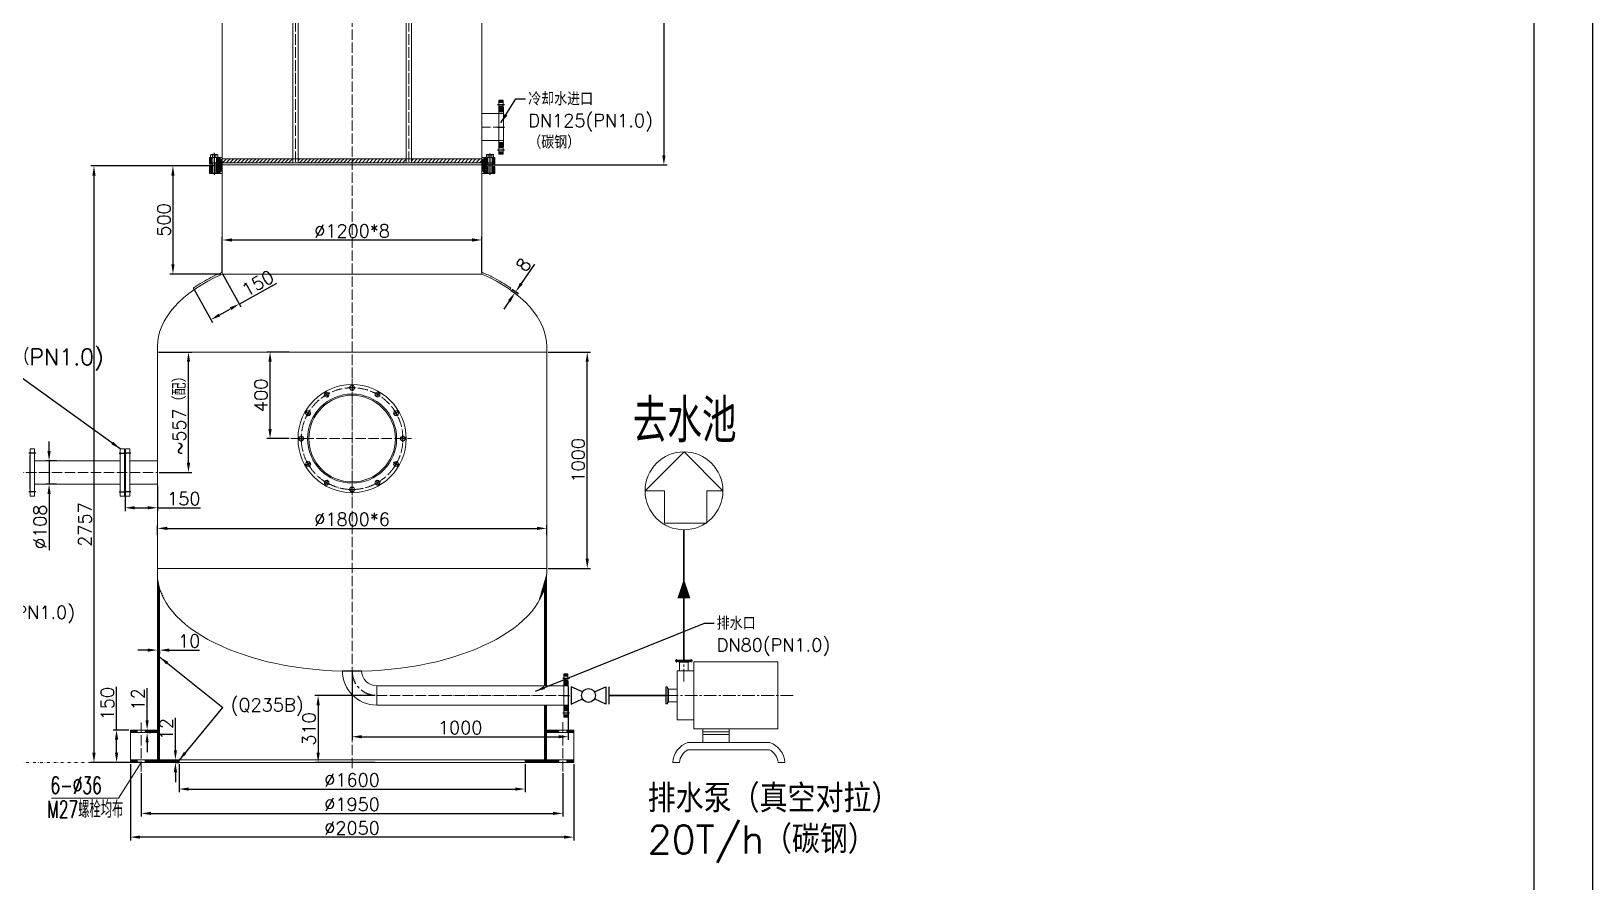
# Model space of a CAD drawing. Header units: millimetres. Extents: x 12181 to 44419, y -180123 to -157321.
# Drawn here: x 37198 to 44419, y -168760 to -164830 of the extents above; entities that cross this region are included whole.
import ezdxf
from ezdxf.enums import TextEntityAlignment as Align

# ---------------------------------------------------------------- set-up
doc = ezdxf.new("R2010")
doc.units = ezdxf.units.MM
doc.header["$LTSCALE"] = 2
doc.header["$MEASUREMENT"] = 0
for name, pattern in [('ACAD_ISO04W100', [30, 24, -3, 0, -3]), ('CENTER', [50.8, 31.75, -6.35, 6.35, -6.35]), ('CENTER2', [28.575, 19.05, -3.175, 3.175, -3.175]), ('DASHED', [0.75, 0.5, -0.25]), ('DIVIDE2', [15.875, 6.35, -3.175, 0, -3.175, 0, -3.175])]:
    doc.linetypes.add(name, pattern=pattern)
doc.layers.get('0').update_dxf_attribs({"lineweight": 20})
for name, color, linetype, lineweight in [('1', 1, 'Continuous', 9), ('中心线', 1, 'CENTER2', 13), ('中心线层', 1, 'ACAD_ISO04W100', 9), ('尺寸线层', 3, 'Continuous', 13), ('工艺线', 4, 'Continuous', 30), ('细实线', 8, 'Continuous', 13), ('虚线层', 3, 'DASHED', 5)]:
    doc.layers.add(name, color=color, linetype=linetype, lineweight=lineweight)
for name, color, linetype in [('2', 2, 'DASHED'), ('3', 3, 'CENTER'), ('border', 2, 'Continuous'), ('P-FITT', 7, 'Continuous'), ('PIPE1', 1, 'Continuous'), ('PIPING1', 7, 'Continuous')]:
    doc.layers.add(name, color=color, linetype=linetype)
doc.layers.get('PIPING1').off()
doc.styles.add('HZ', font='txt.shx', dxfattribs={"bigfont": 'hztxt.shx'})
doc.styles.get("Standard").update_dxf_attribs({"font": 'txt.shx', "bigfont": 'hztxt.shx'})
doc.dimstyles.new('总装图', dxfattribs={"dimscale": 1.5, "dimtxt": 40, "dimasz": 30, "dimexe": 10, "dimexo": 5, "dimgap": 8, "dimtad": 1, "dimdec": 0, "dimtxsty": 'Standard', "dimcen": 2.5, "dimadec": 0, "dimazin": 0, "dimtfac": 1, "dimtdec": 0, "dimtmove": 0, "dimatfit": 3, "dimfxl": 1, "dimarcsym": 0})
pattern_1 = [(45, (44733.2205, 8173.2202), (-2.65165043, 2.65165043), [])]
pattern_2 = [(45, (0, 0), (-2.82842712, 2.82842712), [])]

# ---------------------------------------------------------------- blocks, each defined once
blk = doc.blocks.new('*U1008')
at = {"layer": 'border', "color": 1, "linetype": 'Continuous'}
blk.add_lwpolyline([(0, 0), (1189, 0), (1189, 841), (0, 841)], close=True, dxfattribs=at)
at = {"layer": 'border', "color": 7, "linetype": 'Continuous'}
blk.add_lwpolyline([(25, 10), (1179, 10), (1179, 831), (25, 831)], close=True, dxfattribs=at)
blk = doc.blocks.new('*D2174')
at = {"layer": 'Defpoints', "color": 0}
for p in [(37280.4, -166815), (37322.4, -166815), (37322.4, -166923)]:
    blk.add_point(p, dxfattribs=at)
at = {"layer": '尺寸线层', "color": 0, "lineweight": -2}
for p, q in [((37280.4, -166770), (37280.4, -166725)), ((37314.9, -166815), (37265.4, -166815)), ((37280.4, -166815), (37280.4, -166923)), ((37314.9, -166923), (37265.4, -166923)), ((37280.4, -166968), (37280.4, -167227))]:
    blk.add_line(p, q, dxfattribs=at)
at = {"layer": '尺寸线层', "color": 0}
for points in [[(37272.9, -166770), (37287.9, -166770), (37280.4, -166815)], [(37272.9, -166968), (37287.9, -166968), (37280.4, -166923)]]:
    blk.add_solid(points, dxfattribs=at)
at = {"layer": '尺寸线层', "color": 0, "insert": (37238.4, -167120), "char_height": 60, "attachment_point": 5, "rotation": 90}
blk.add_mtext('%%c108', dxfattribs=at)
blk = doc.blocks.new('A$C407164D6')
at = {"color": 7, "linetype": 'Continuous'}
for p, q in [((148, 110), (128, 110)), ((128, 110), (128, -110)), ((148, 110), (148, 0)), ((148, 78), (150, 78)), ((150, -78), (150, 78)), ((148, -110), (148, 0)), ((128, -110), (148, -110)), ((148, -78), (150, -78))]:
    blk.add_line(p, q, dxfattribs=at)
at = {"layer": '3', "color": 3, "linetype": 'Continuous'}
for p, q in [((123, 90), (155, 90)), ((123, -90), (155, -90))]:
    blk.add_line(p, q, dxfattribs=at)
blk = doc.blocks.new('*D2187')
at = {"layer": 'Defpoints', "color": 0}
for p in [(39303.5, -161048), (39304.5, -165448), (40123.3, -165448)]:
    blk.add_point(p, dxfattribs=at)
at = {"layer": '尺寸线层', "color": 0, "lineweight": -2}
for p, q in [((39311, -161048), (40138.3, -161048)), ((40123.3, -161093), (40123.3, -165403)), ((39312, -165448), (40138.3, -165448))]:
    blk.add_line(p, q, dxfattribs=at)
at = {"layer": '尺寸线层', "color": 0}
for points in [[(40115.8, -161093), (40130.8, -161093), (40123.3, -161048)], [(40115.8, -165403), (40130.8, -165403), (40123.3, -165448)]]:
    blk.add_solid(points, dxfattribs=at)
at = {"layer": '尺寸线层', "color": 0, "insert": (40081.3, -163248), "char_height": 60, "attachment_point": 5, "rotation": 90}
blk.add_mtext('4400', dxfattribs=at)
blk = doc.blocks.new('A$C418601B7')
at = {"layer": 'P-FITT', "color": 7}
for p, q in [((-2.35, 1), (-2.35, -1)), ((-2, 1), (-2, -1)), ((-0.69, 0.41), (-2, 1)), ((0.69, 0.41), (2, 1)), ((2, 1), (2, -1)), ((2.35, 1), (2.35, -1)), ((-2, -1), (-0.69, -0.41)), ((2, -1), (0.69, -0.41))]:
    blk.add_line(p, q, dxfattribs=at)
blk.add_circle((0, 0), 0.8, dxfattribs=at)
blk = doc.blocks.new('A$C082A5A86')
at = {"layer": '工艺线', "xscale": 40, "yscale": 40, "zscale": 40}
blk.add_blockref('A$C418601B7', (-93.8, 0), dxfattribs=at)
blk = doc.blocks.new('*D2277')
at = {"layer": 'Defpoints', "color": 0}
for p in [(37656.2, -168208.9), (39706.2, -168208.9), (37656.2, -168553.4)]:
    blk.add_point(p, dxfattribs=at)
at = {"layer": '尺寸线层', "color": 0, "lineweight": -2}
for p, q in [((37656.2, -168216.4), (37656.2, -168568.4)), ((39706.2, -168216.4), (39706.2, -168568.4)), ((39661.2, -168553.4), (37701.2, -168553.4))]:
    blk.add_line(p, q, dxfattribs=at)
at = {"layer": '尺寸线层', "color": 0}
for points in [[(37701.2, -168545.9), (37701.2, -168560.9), (37656.2, -168553.4)], [(39661.2, -168545.9), (39661.2, -168560.9), (39706.2, -168553.4)]]:
    blk.add_solid(points, dxfattribs=at)
at = {"layer": '尺寸线层', "color": 0, "insert": (38681.2, -168511.4), "char_height": 60, "attachment_point": 5}
blk.add_mtext('%%c2050', dxfattribs=at)
blk = doc.blocks.new('*D2276')
at = {"layer": 'Defpoints', "color": 0}
for p in [(37706.2, -168250), (39656.2, -168250), (39656.2, -168444)]:
    blk.add_point(p, dxfattribs=at)
at = {"layer": '尺寸线层', "color": 0, "lineweight": -2}
for p, q in [((37706.2, -168257.5), (37706.2, -168459)), ((39656.2, -168257.5), (39656.2, -168459)), ((37751.2, -168444), (39611.2, -168444))]:
    blk.add_line(p, q, dxfattribs=at)
at = {"layer": '尺寸线层', "color": 0}
for points in [[(37751.2, -168436.5), (37751.2, -168451.5), (37706.2, -168444)], [(39611.2, -168436.5), (39611.2, -168451.5), (39656.2, -168444)]]:
    blk.add_solid(points, dxfattribs=at)
at = {"layer": '尺寸线层', "color": 0, "insert": (38681.2, -168402), "char_height": 60, "attachment_point": 5}
blk.add_mtext('%%c1950', dxfattribs=at)
blk = doc.blocks.new('*D2275')
at = {"layer": 'Defpoints', "color": 0}
for p in [(37881.2, -168208.9), (39481.2, -168208.9), (39481.2, -168331.4)]:
    blk.add_point(p, dxfattribs=at)
at = {"layer": '尺寸线层', "color": 0, "lineweight": -2}
for p, q in [((37881.2, -168216.4), (37881.2, -168346.4)), ((39481.2, -168216.4), (39481.2, -168346.4)), ((37926.2, -168331.4), (39436.2, -168331.4))]:
    blk.add_line(p, q, dxfattribs=at)
at = {"layer": '尺寸线层', "color": 0}
for points in [[(37926.2, -168323.9), (37926.2, -168338.9), (37881.2, -168331.4)], [(39436.2, -168323.9), (39436.2, -168338.9), (39481.2, -168331.4)]]:
    blk.add_solid(points, dxfattribs=at)
at = {"layer": '尺寸线层', "color": 0, "insert": (38681.2, -168289.4), "char_height": 60, "attachment_point": 5}
blk.add_mtext('%%c1600', dxfattribs=at)
blk = doc.blocks.new('*U1396', base_point=(600, 295.1))
at = {"color": 7}
for p, q in [((589.5, 301.1), (600, 307.2)), ((589.5, 301.1), (589.5, 289)), ((589.5, 289), (600, 282.9)), ((610.5, 301.1), (600, 307.2)), ((610.5, 289), (600, 282.9)), ((610.5, 301.1), (610.5, 289))]:
    blk.add_line(p, q, dxfattribs=at)
blk.add_circle((600, 295.1), 10.5, dxfattribs=at)
at = {"layer": '3', "color": 3}
for p, q in [((586.5, 295.1), (613.5, 295.1)), ((600, 310.2), (600, 279.9))]:
    blk.add_line(p, q, dxfattribs=at)
blk = doc.blocks.new('A$C630E34C9')
for radius in [250, 206, 200]:
    blk.add_circle((0, 0), radius)
at = {"layer": '中心线层'}
for p, q in [((0, 271.8), (0, -284.5)), ((-282.9, 0), (-245.5, 0)), ((-224.5, 0), (274.3, 0))]:
    blk.add_line(p, q, dxfattribs=at)
blk.add_arc((0, 0), 235, 182.91453, 177.08547, dxfattribs=at)
for p, rotation in [((-117.5, 203.5), 300.0000000000624), ((0, 235), 270), ((117.5, 203.5), 239.9999999999376), ((-203.5, 117.5), 329.9999999999897), ((203.5, 117.5), 210.0000000000103), ((235, 0), 180), ((-203.5, -117.5), 30.00000000001032), ((203.5, -117.5), 149.9999999999897), ((-117.5, -203.5), 59.99999999993758), ((117.5, -203.5), 120.0000000000624), ((0, -235), 90)]:
    blk.add_blockref('*U1396', p, dxfattribs=dict(rotation=rotation))
blk.add_blockref('*U1396', (-235, 0))
blk = doc.blocks.new('*D2168')
at = {"layer": 'Defpoints', "color": 0}
for p in [(37781.5, -167165.2), (39581.5, -167127.1), (39581.5, -167165.2)]:
    blk.add_point(p, dxfattribs=at)
at = {"layer": '尺寸线层', "color": 0, "lineweight": -2}
for p, q in [((37781.5, -167157.7), (37781.5, -167112.1)), ((37826.5, -167127.1), (39536.5, -167127.1)), ((39581.5, -167157.7), (39581.5, -167112.1))]:
    blk.add_line(p, q, dxfattribs=at)
at = {"layer": '尺寸线层', "color": 0}
for points in [[(37826.5, -167119.6), (37826.5, -167134.6), (37781.5, -167127.1)], [(39536.5, -167119.6), (39536.5, -167134.6), (39581.5, -167127.1)]]:
    blk.add_solid(points, dxfattribs=at)
at = {"layer": '尺寸线层', "color": 0, "insert": (38681.5, -167085.1), "char_height": 60, "attachment_point": 5}
blk.add_mtext('%%C1800*6', dxfattribs=at)
blk = doc.blocks.new('*D2166')
at = {"layer": 'Defpoints', "color": 0}
for p in [(39281.5, -165794.7), (38081.5, -165952), (39281.5, -165952)]:
    blk.add_point(p, dxfattribs=at)
at = {"layer": '尺寸线层', "color": 0, "lineweight": -2}
for p, q in [((38081.5, -165944.5), (38081.5, -165779.7)), ((39281.5, -165944.5), (39281.5, -165779.7)), ((38126.5, -165794.7), (39236.5, -165794.7))]:
    blk.add_line(p, q, dxfattribs=at)
at = {"layer": '尺寸线层', "color": 0}
for points in [[(38126.5, -165787.2), (38126.5, -165802.2), (38081.5, -165794.7)], [(39236.5, -165787.2), (39236.5, -165802.2), (39281.5, -165794.7)]]:
    blk.add_solid(points, dxfattribs=at)
at = {"layer": '尺寸线层', "color": 0, "insert": (38681.5, -165752.7), "char_height": 60, "attachment_point": 5}
blk.add_mtext('%%C1200*8', dxfattribs=at)
blk = doc.blocks.new('*D2165')
at = {"layer": 'Defpoints', "color": 0}
for p in [(38795.2, -167898.9), (38524.5, -168208.9), (38795.2, -168208.9)]:
    blk.add_point(p, dxfattribs=at)
at = {"layer": '尺寸线层', "color": 0, "lineweight": -2}
for p, q in [((38787.7, -167898.9), (38509.5, -167898.9)), ((38524.5, -167943.9), (38524.5, -168163.9)), ((38787.7, -168208.9), (38509.5, -168208.9))]:
    blk.add_line(p, q, dxfattribs=at)
at = {"layer": '尺寸线层', "color": 0}
for points in [[(38517, -167943.9), (38532, -167943.9), (38524.5, -167898.9)], [(38517, -168163.9), (38532, -168163.9), (38524.5, -168208.9)]]:
    blk.add_solid(points, dxfattribs=at)
at = {"layer": '尺寸线层', "color": 0, "insert": (38482.5, -168053.9), "char_height": 60, "attachment_point": 5, "rotation": 90}
blk.add_mtext('310', dxfattribs=at)
blk = doc.blocks.new('*D2154')
at = {"layer": 'Defpoints', "color": 0}
for p in [(38078.3, -165944.7), (37947.3, -166017.4), (38159.2, -166090.5)]:
    blk.add_point(p, dxfattribs=at)
at = {"layer": '尺寸线层', "color": 0, "lineweight": -2}
for p, q in [((38081.9, -165951.2), (38166.5, -166103.6)), ((38159.2, -166090.5), (38333.2, -165993.9)), ((37950.9, -166023.9), (38035.5, -166176.3)), ((38067.6, -166141.3), (38119.9, -166112.3))]:
    blk.add_line(p, q, dxfattribs=at)
at = {"layer": '尺寸线层', "color": 0}
for points in [[(38064, -166134.8), (38071.2, -166147.9), (38028.3, -166163.2)], [(38116.2, -166105.8), (38123.5, -166118.9), (38159.2, -166090.5)]]:
    blk.add_solid(points, dxfattribs=at)
at = {"layer": '尺寸线层', "color": 0, "insert": (38245.5, -165994.5), "char_height": 60, "attachment_point": 5, "rotation": 29.03835}
blk.add_mtext('150', dxfattribs=at)
blk = doc.blocks.new('*D2182')
at = {"layer": 'Defpoints', "color": 0}
for p in [(38052, -165452), (37853.1, -165952), (38081.5, -165952)]:
    blk.add_point(p, dxfattribs=at)
at = {"layer": '尺寸线层', "color": 0, "lineweight": -2}
for p, q in [((38044.5, -165452), (37838.1, -165452)), ((37853.1, -165497), (37853.1, -165907)), ((38074, -165952), (37838.1, -165952))]:
    blk.add_line(p, q, dxfattribs=at)
at = {"layer": '尺寸线层', "color": 0}
for points in [[(37845.6, -165497), (37860.6, -165497), (37853.1, -165452)], [(37845.6, -165907), (37860.6, -165907), (37853.1, -165952)]]:
    blk.add_solid(points, dxfattribs=at)
at = {"layer": '尺寸线层', "color": 0, "insert": (37811.1, -165702), "char_height": 60, "attachment_point": 5, "rotation": 90}
blk.add_mtext('500', dxfattribs=at)
blk = doc.blocks.new('*D2175')
at = {"layer": 'Defpoints', "color": 0}
for p in [(37631.5, -166947), (37781.5, -166923), (37781.5, -167031.9)]:
    blk.add_point(p, dxfattribs=at)
at = {"layer": '尺寸线层', "color": 0, "lineweight": -2}
for p, q in [((37781.5, -166930.5), (37781.5, -167046.9)), ((37631.5, -166954.5), (37631.5, -167046.9)), ((37676.5, -167031.9), (37736.5, -167031.9)), ((37781.5, -167031.9), (37980.5, -167031.9))]:
    blk.add_line(p, q, dxfattribs=at)
at = {"layer": '尺寸线层', "color": 0}
for points in [[(37676.5, -167024.4), (37676.5, -167039.4), (37631.5, -167031.9)], [(37736.5, -167024.4), (37736.5, -167039.4), (37781.5, -167031.9)]]:
    blk.add_solid(points, dxfattribs=at)
at = {"layer": '尺寸线层', "color": 0, "insert": (37903.5, -166989.9), "char_height": 60, "attachment_point": 5}
blk.add_mtext('150', dxfattribs=at)
blk = doc.blocks.new('*D2171')
at = {"layer": 'Defpoints', "color": 0}
for p in [(38045.9, -165452), (37488, -168208.9), (37707.5, -168208.9)]:
    blk.add_point(p, dxfattribs=at)
at = {"layer": '尺寸线层', "color": 0, "lineweight": -2}
for p, q in [((38038.4, -165452), (37473, -165452)), ((37488, -165497), (37488, -168163.9)), ((37700, -168208.9), (37473, -168208.9))]:
    blk.add_line(p, q, dxfattribs=at)
at = {"layer": '尺寸线层', "color": 0}
for points in [[(37480.5, -165497), (37495.5, -165497), (37488, -165452)], [(37480.5, -168163.9), (37495.5, -168163.9), (37488, -168208.9)]]:
    blk.add_solid(points, dxfattribs=at)
at = {"layer": '尺寸线层', "color": 0, "insert": (37446, -167109.4), "char_height": 60, "attachment_point": 5, "rotation": 90}
blk.add_mtext('2757', dxfattribs=at)
blk = doc.blocks.new('*D2148')
at = {"layer": 'Defpoints', "color": 0}
for p in [(37733.4, -168058.9), (37733.4, -168070.9), (37733.7, -168058.9)]:
    blk.add_point(p, dxfattribs=at)
at = {"layer": '尺寸线层', "color": 0, "lineweight": -2}
for p, q in [((37733.7, -168013.9), (37733.7, -167864.9)), ((37733.7, -168070.9), (37733.7, -168058.9)), ((37740.9, -168058.9), (37748.7, -168058.9)), ((37740.9, -168070.9), (37748.7, -168070.9)), ((37733.7, -168115.9), (37733.7, -168160.9))]:
    blk.add_line(p, q, dxfattribs=at)
at = {"layer": '尺寸线层', "color": 0}
for points in [[(37726.2, -168013.9), (37741.2, -168013.9), (37733.7, -168058.9)], [(37726.2, -168115.9), (37741.2, -168115.9), (37733.7, -168070.9)]]:
    blk.add_solid(points, dxfattribs=at)
at = {"layer": '尺寸线层', "color": 0, "insert": (37691.7, -167916.9), "char_height": 60, "attachment_point": 5, "rotation": 90}
blk.add_mtext('12', dxfattribs=at)
blk = doc.blocks.new('*D2280')
at = {"layer": 'Defpoints', "color": 0}
for p in [(37855.2, -168196.9), (37855.2, -168208.9), (37864.6, -168196.9)]:
    blk.add_point(p, dxfattribs=at)
at = {"layer": '尺寸线层', "color": 0, "lineweight": -2}
for p, q in [((37864.6, -168151.9), (37864.6, -168002.9)), ((37862.7, -168196.9), (37879.6, -168196.9)), ((37862.7, -168208.9), (37879.6, -168208.9)), ((37864.6, -168208.9), (37864.6, -168196.9)), ((37864.6, -168253.9), (37864.6, -168298.9))]:
    blk.add_line(p, q, dxfattribs=at)
at = {"layer": '尺寸线层', "color": 0}
for points in [[(37857.1, -168151.9), (37872.1, -168151.9), (37864.6, -168196.9)], [(37857.1, -168253.9), (37872.1, -168253.9), (37864.6, -168208.9)]]:
    blk.add_solid(points, dxfattribs=at)
at = {"layer": '尺寸线层', "color": 0, "insert": (37822.6, -168054.9), "char_height": 60, "attachment_point": 5, "rotation": 90}
blk.add_mtext('12', dxfattribs=at)
blk = doc.blocks.new('*D2279')
at = {"layer": 'Defpoints', "color": 0}
for p in [(37781.2, -167689.3), (37791.2, -167689.3), (37791.2, -167689.6)]:
    blk.add_point(p, dxfattribs=at)
at = {"layer": '尺寸线层', "color": 0, "lineweight": -2}
for p, q in [((37736.2, -167689.6), (37691.2, -167689.6)), ((37781.2, -167689.6), (37791.2, -167689.6)), ((37781.2, -167696.8), (37781.2, -167704.6)), ((37791.2, -167696.8), (37791.2, -167704.6)), ((37836.2, -167689.6), (37975.2, -167689.6))]:
    blk.add_line(p, q, dxfattribs=at)
at = {"layer": '尺寸线层', "color": 0}
for points in [[(37736.2, -167682.1), (37736.2, -167697.1), (37781.2, -167689.6)], [(37836.2, -167682.1), (37836.2, -167697.1), (37791.2, -167689.6)]]:
    blk.add_solid(points, dxfattribs=at)
at = {"layer": '尺寸线层', "color": 0, "insert": (37928.2, -167647.6), "char_height": 60, "attachment_point": 5}
blk.add_mtext('10', dxfattribs=at)
blk = doc.blocks.new('*D2278')
at = {"layer": 'Defpoints', "color": 0}
for p in [(37592.4, -168058.9), (37656.2, -168058.9), (37656.2, -168208.9)]:
    blk.add_point(p, dxfattribs=at)
at = {"layer": '尺寸线层', "color": 0, "lineweight": -2}
for p, q in [((37592.4, -168058.9), (37592.4, -167859.9)), ((37648.7, -168058.9), (37577.4, -168058.9)), ((37592.4, -168163.9), (37592.4, -168103.9)), ((37648.7, -168208.9), (37577.4, -168208.9))]:
    blk.add_line(p, q, dxfattribs=at)
at = {"layer": '尺寸线层', "color": 0}
for points in [[(37584.9, -168103.9), (37599.9, -168103.9), (37592.4, -168058.9)], [(37584.9, -168163.9), (37599.9, -168163.9), (37592.4, -168208.9)]]:
    blk.add_solid(points, dxfattribs=at)
at = {"layer": '尺寸线层', "color": 0, "insert": (37550.4, -167936.9), "char_height": 60, "attachment_point": 5, "rotation": 90}
blk.add_mtext('150', dxfattribs=at)
blk = doc.blocks.new('*D2173')
at = {"layer": 'Defpoints', "color": 0}
for p in [(37781.5, -166312.4), (37925, -166312.4), (37781.5, -166869)]:
    blk.add_point(p, dxfattribs=at)
at = {"layer": '尺寸线层', "color": 0, "lineweight": -2}
for p, q in [((37789, -166312.4), (37940, -166312.4)), ((37925, -166824), (37925, -166357.4)), ((37789, -166869), (37940, -166869))]:
    blk.add_line(p, q, dxfattribs=at)
at = {"layer": '尺寸线层', "color": 0}
for points in [[(37917.5, -166357.4), (37932.5, -166357.4), (37925, -166312.4)], [(37917.5, -166824), (37932.5, -166824), (37925, -166869)]]:
    blk.add_solid(points, dxfattribs=at)
at = {"layer": '尺寸线层', "color": 0, "insert": (37883, -166590.7), "char_height": 60, "attachment_point": 5, "rotation": 90}
blk.add_mtext('~557（配）', dxfattribs=at)
blk = doc.blocks.new('*U1977', base_point=(-70.7, 734.2))
at = {"color": 7}
for p, q in [((-81.9, 750.7), (-83.2, 748.5)), ((-83.2, 748.5), (-83.2, 719.9)), ((-70.7, 750.7), (-81.9, 750.7)), ((-70.7, 742.4), (-81.9, 742.4)), ((-70.7, 726), (-81.9, 726)), ((-70.7, 750.7), (-70.7, 717.7)), ((-70.7, 744.2), (1.8, 744.2)), ((-70.7, 734.2), (-70.7, 734.2)), ((-70.7, 734.2), (-70.7, 734.2)), ((-70.7, 734.2), (-70.7, 734.2)), ((-70.7, 724.2), (1.8, 724.2)), ((-45.7, 744.2), (-45.7, 724.2)), ((1.8, 744.2), (1.8, 724.2)), ((1.8, 744.2), (4.3, 741.7)), ((4.3, 726.7), (1.8, 724.2)), ((4.3, 741.7), (4.3, 726.7)), ((-81.9, 717.7), (-83.2, 719.9)), ((-70.7, 717.7), (-81.9, 717.7))]:
    blk.add_line(p, q, dxfattribs=at)
for centre, radius, start, end in [((-75.9, 746.6), 7.29, 154.38427, 214.38425), ((-55.9, 734.2), 27.3, 162.41205, 197.58795), ((-75.9, 721.9), 7.29, 145.61575, 205.61573)]:
    blk.add_arc(centre, radius, start, end, dxfattribs=at)
at = {"layer": '1', "color": 1}
for p, q in [((-45.7, 742.2), (-51.2, 744.2)), ((-45.7, 726.2), (-51.2, 724.2)), ((-45.7, 742.2), (3.8, 742.2)), ((-45.7, 726.2), (3.8, 726.2))]:
    blk.add_line(p, q, dxfattribs=at)
at = {"layer": '3', "color": 3, "ltscale": 2}
blk.add_line((-88.2, 734.2), (9.3, 734.2), dxfattribs=at)
blk = doc.blocks.new('*D2172')
at = {"layer": 'Defpoints', "color": 0}
for p in [(38302.1, -166312.4), (38398.7, -166312.4), (38398.7, -166712.4)]:
    blk.add_point(p, dxfattribs=at)
at = {"layer": '尺寸线层', "color": 0, "lineweight": -2}
for p, q in [((38391.2, -166312.4), (38287.1, -166312.4)), ((38302.1, -166667.4), (38302.1, -166357.4)), ((38391.2, -166712.4), (38287.1, -166712.4))]:
    blk.add_line(p, q, dxfattribs=at)
at = {"layer": '尺寸线层', "color": 0}
for points in [[(38294.6, -166357.4), (38309.6, -166357.4), (38302.1, -166312.4)], [(38294.6, -166667.4), (38309.6, -166667.4), (38302.1, -166712.4)]]:
    blk.add_solid(points, dxfattribs=at)
at = {"layer": '尺寸线层', "color": 0, "insert": (38260.1, -166512.4), "char_height": 60, "attachment_point": 5, "rotation": 90}
blk.add_mtext('400', dxfattribs=at)
blk = doc.blocks.new('*D2186')
at = {"layer": 'Defpoints', "color": 0}
for p in [(38681.2, -167784.9), (39681.2, -167898.9), (39681.2, -168089.6)]:
    blk.add_point(p, dxfattribs=at)
at = {"layer": '尺寸线层', "color": 0, "lineweight": -2}
for p, q in [((38681.2, -167792.4), (38681.2, -168104.6)), ((39681.2, -167906.4), (39681.2, -168104.6)), ((38726.2, -168089.6), (39636.2, -168089.6))]:
    blk.add_line(p, q, dxfattribs=at)
at = {"layer": '尺寸线层', "color": 0}
for points in [[(38726.2, -168082.1), (38726.2, -168097.1), (38681.2, -168089.6)], [(39636.2, -168082.1), (39636.2, -168097.1), (39681.2, -168089.6)]]:
    blk.add_solid(points, dxfattribs=at)
at = {"layer": '尺寸线层', "color": 0, "insert": (39181.2, -168047.6), "char_height": 60, "attachment_point": 5}
blk.add_mtext('1000', dxfattribs=at)
blk = doc.blocks.new('*U1864', base_point=(460, 420))
at = {"color": 7}
for p, q in [((529.5, 578.5), (529.5, 489.5)), ((371, 420), (460, 420))]:
    blk.add_line(p, q, dxfattribs=at)
for radius in [158.5, 69.5]:
    blk.add_arc((529.5, 420), radius, 90, 180, dxfattribs=at)
at = {"layer": '3', "color": 3}
blk.add_arc((529.5, 420), 114, 90, 180, dxfattribs=at)
blk = doc.blocks.new('*D2153')
at = {"layer": 'Defpoints', "color": 0}
for p in [(39411.2, -166023.9), (39415.7, -166017.4), (39438.6, -166033.2)]:
    blk.add_point(p, dxfattribs=at)
at = {"layer": '尺寸线层', "color": 0, "lineweight": -2}
for p, q in [((39464.2, -165996.2), (39526.3, -165906.6)), ((39408.5, -166076.8), (39382.8, -166113.8)), ((39417.4, -166028.2), (39446.4, -166048.3)), ((39421.9, -166021.6), (39451, -166041.7))]:
    blk.add_line(p, q, dxfattribs=at)
at = {"layer": '尺寸线层', "color": 0}
for points in [[(39458.1, -165991.9), (39470.4, -166000.5), (39438.6, -166033.2)], [(39402.3, -166072.5), (39414.6, -166081), (39434.1, -166039.8)]]:
    blk.add_solid(points, dxfattribs=at)
at = {"layer": '尺寸线层', "color": 0, "insert": (39473.6, -165909), "char_height": 60, "attachment_point": 5, "rotation": 55.2981}
blk.add_mtext('8', dxfattribs=at)
blk = doc.blocks.new('*U1979')
at = {"linetype": 'Continuous'}
h = blk.add_hatch(dxfattribs=at)
h.set_pattern_fill('U', color=1, scale=4, angle=45, style=0, pattern_type=0)
h.set_pattern_definition(pattern_2)
h.paths.add_polyline_path([(-5862.7, -150728), (-5873.7, -150728), (-5873.7, -150748), (-5862.7, -150748)])
h.paths.add_polyline_path([(-5819.5, -150728), (-5844.7, -150728), (-5844.7, -150748), (-5840.7, -150748), (-5840.7, -150750), (-5819.5, -150750)])
h.paths.add_polyline_path([(-5652.7, -150728), (-5678, -150728), (-5678, -150750), (-5656.7, -150750), (-5656.7, -150748), (-5652.7, -150748)])
h.paths.add_polyline_path([(-5623.7, -150728), (-5634.7, -150728), (-5634.7, -150748), (-5623.7, -150748)])
blk = doc.blocks.new('*U1978', base_point=(36.4, 0))
at = {"color": 7}
for p, q in [((161.4, 22), (-88.6, 22)), ((-88.6, 22), (-88.6, 2)), ((-88.6, 2), (-55.6, 2)), ((-77.6, 22), (-77.6, 2)), ((-59.6, 22), (-59.6, 2)), ((-55.6, 2), (-55.6, 0)), ((-55.6, 0), (128.4, 0)), ((-34.3, 22), (-34.3, 0)), ((107.2, 22), (107.2, 0)), ((161.4, 2), (128.4, 2)), ((128.4, 2), (128.4, 0)), ((132.4, 22), (132.4, 2)), ((150.4, 22), (150.4, 2)), ((161.4, 2), (161.4, 22))]:
    blk.add_line(p, q, dxfattribs=at)
at = {"layer": '3', "color": 3}
for p, q in [((-68.6, 27), (-68.6, -5)), ((36.4, 27), (36.4, -5)), ((141.4, 27), (141.4, -5))]:
    blk.add_line(p, q, dxfattribs=at)
at = {"color": 1, "linetype": 'Continuous'}
blk.add_blockref('*U1979', (5785.1, 150750), dxfattribs=at)
blk = doc.blocks.new('*U1865')
at = {"linetype": 'Continuous'}
h = blk.add_hatch(dxfattribs=at)
h.set_pattern_fill('U', color=1, scale=4, angle=45, style=0, pattern_type=0)
h.set_pattern_definition(pattern_2)
h.paths.add_polyline_path([(52333.6, -37927.9), (52322.6, -37927.9), (52322.6, -37945.9), (52333.6, -37945.9)])
h.paths.add_polyline_path([(52377.4, -37927.9), (52351.6, -37927.9), (52351.6, -37945.9), (52356.6, -37945.9), (52356.6, -37947.9), (52377.4, -37947.9)])
h.paths.add_polyline_path([(52493.6, -37927.9), (52467.9, -37927.9), (52467.9, -37947.9), (52488.6, -37947.9), (52488.6, -37945.9), (52493.6, -37945.9)])
h.paths.add_polyline_path([(52522.6, -37927.9), (52511.6, -37927.9), (52511.6, -37945.9), (52522.6, -37945.9)])
blk = doc.blocks.new('*U1866', base_point=(52422.6, -37947.9))
at = {"color": 7, "linetype": 'Continuous'}
for p, q in [((52522.6, -37927.9), (52322.6, -37927.9)), ((52322.6, -37927.9), (52322.6, -37945.9)), ((52322.6, -37945.9), (52356.6, -37945.9)), ((52333.6, -37927.9), (52333.6, -37945.9)), ((52351.6, -37927.9), (52351.6, -37945.9)), ((52356.6, -37945.9), (52356.6, -37947.9)), ((52356.6, -37947.9), (52488.6, -37947.9)), ((52377.4, -37927.9), (52377.4, -37947.9)), ((52467.9, -37927.9), (52467.9, -37947.9)), ((52522.6, -37945.9), (52488.6, -37945.9)), ((52488.6, -37945.9), (52488.6, -37947.9)), ((52493.6, -37927.9), (52493.6, -37945.9)), ((52511.6, -37927.9), (52511.6, -37945.9)), ((52522.6, -37945.9), (52522.6, -37927.9))]:
    blk.add_line(p, q, dxfattribs=at)
at = {"layer": '3', "color": 3, "linetype": 'Continuous'}
for p, q in [((52342.6, -37922.9), (52342.6, -37952.9)), ((52422.6, -37922.9), (52422.6, -37952.9)), ((52502.6, -37922.9), (52502.6, -37952.9))]:
    blk.add_line(p, q, dxfattribs=at)
at = {"color": 1, "linetype": 'Continuous'}
blk.add_blockref('*U1865', (0, 0), dxfattribs=at)
blk = doc.blocks.new('*D2185')
at = {"layer": 'Defpoints', "color": 0}
for p in [(39581.5, -166312.4), (39769, -166312.4), (39581.5, -167312.4)]:
    blk.add_point(p, dxfattribs=at)
at = {"layer": '尺寸线层', "color": 0, "lineweight": -2}
for p, q in [((39589, -166312.4), (39784, -166312.4)), ((39769, -167267.4), (39769, -166357.4)), ((39589, -167312.4), (39784, -167312.4))]:
    blk.add_line(p, q, dxfattribs=at)
at = {"layer": '尺寸线层', "color": 0}
for points in [[(39761.5, -166357.4), (39776.5, -166357.4), (39769, -166312.4)], [(39761.5, -167267.4), (39776.5, -167267.4), (39769, -167312.4)]]:
    blk.add_solid(points, dxfattribs=at)
at = {"layer": '尺寸线层', "color": 0, "insert": (39727, -166812.4), "char_height": 60, "attachment_point": 5, "rotation": 90}
blk.add_mtext('1000', dxfattribs=at)
blk = doc.blocks.new('A$C3AA954E3')
for p, q in [((271.2, 300), (21.2, 300)), ((21.2, 300), (21.2, 200)), ((271.2, 260.5), (271.2, 300)), ((301.4, 304.8), (276.2, 304.8)), ((276.2, 304.8), (276.2, 302.1)), ((276.2, 302.1), (326.7, 302.1)), ((288.7, 298.8), (276.2, 302.1)), ((288.7, 304.8), (301.4, 304.8)), ((314.1, 298.8), (288.7, 298.8)), ((288.7, 273.2), (288.7, 298.8)), ((314.1, 304.8), (301.4, 304.8)), ((301.4, 304.8), (326.7, 304.8)), ((314.1, 298.8), (326.7, 302.1)), ((314.1, 273.2), (314.1, 298.8)), ((326.7, 304.8), (326.7, 302.1)), ((271.2, 273.2), (321.2, 273.2)), ((271.2, 200), (271.2, 260.5)), ((321.2, 273.2), (321.2, 200)), ((21.2, 100), (21.2, 200)), ((271.2, 100), (271.2, 200)), ((346.7, 219.1), (321.2, 219.1)), ((321.2, 126.8), (321.2, 200)), ((346.7, 219.1), (350.7, 225.3)), ((346.7, 181), (346.7, 219.1)), ((350.7, 225.3), (350.7, 174.8)), ((354.7, 225.3), (350.7, 225.3)), ((354.7, 200), (354.7, 225.3)), ((354.7, 200), (354.7, 174.8)), ((346.7, 181), (321.2, 181)), ((346.7, 181), (350.7, 174.8)), ((354.7, 174.8), (350.7, 174.8)), ((271.2, 100), (21.2, 100)), ((165.9, 83.2), (165.9, 100)), ((244.9, 83.2), (244.9, 100)), ((271.2, 126.8), (321.2, 126.8)), ((289.3, 60), (45.3, 60)), ((165.9, 91.2), (205.4, 91.2)), ((165.9, 83.2), (165.9, 60)), ((175.4, 83.2), (165.9, 83.2)), ((195.4, 83.2), (175.4, 83.2)), ((195.4, 83.2), (205.4, 83.2)), ((244.9, 91.2), (205.4, 91.2)), ((215.4, 83.2), (205.4, 83.2)), ((215.4, 83.2), (235.4, 83.2)), ((235.4, 83.2), (244.9, 83.2)), ((244.9, 83.2), (244.9, 60)), ((20.1, 0), (0, 0)), ((289.2, 38.2), (45.4, 38.2)), ((314.5, 0), (334.6, 0))]:
    blk.add_line(p, q)
for centre, radius, start, end in [((68.5, -4.6), 68.6, 109.7072, 176.1339), ((266.1, -4.6), 68.6, 3.8661, 70.2928), ((68.5, -4.6), 48.6, 118.2965, 174.5404), ((266.1, -4.6), 48.6, 5.4596, 61.7035)]:
    blk.add_arc(centre, radius, start, end)
at = {"layer": '中心线'}
for p, q in [((279.7, 307.7), (279.7, 298.6)), ((301.4, 241.2), (301.4, 311.6)), ((323.2, 307.7), (323.2, 298.6)), ((-25, 200), (387, 200))]:
    blk.add_line(p, q, dxfattribs=at)
blk = doc.blocks.new('A$C2E8819FE')
at = {"xscale": -1}
blk.add_blockref('A$C3AA954E3', (334.6, 0), dxfattribs=at)
blk = doc.blocks.new('ARRAY')
at = {"layer": 'PIPE1'}
blk.add_solid([(0, 0), (-1, -3), (1, -3)], dxfattribs=at)
blk = doc.blocks.new('ARRAYR')
at = {"layer": 'PIPING1', "rotation": 270}
blk.add_blockref('ARRAY', (0, 0), dxfattribs=at)
blk = doc.blocks.new('ARROWR')
at = {"layer": 'PIPING1'}
blk.add_blockref('ARRAYR', (0.12, -0.03), dxfattribs=at)

msp = doc.modelspace()

# ---------------------------------------------------------------- hatches: boundary and pattern name
at = {"layer": '细实线'}
h = msp.add_hatch(dxfattribs=at)
h.set_pattern_fill('ANSI31', color=256, scale=40, style=0)
h.set_pattern_definition([(315, (65954.566, -317475.681), (-3.5355339, -3.5355339), [])])
h.paths.add_polyline_path([(39341.5, -165445), (39330.5, -165445), (39330.5, -165413), (39335.5, -165413), (39341.5, -165413)])
h.paths.add_polyline_path([(39307.5, -165445), (39306.5, -165445), (39303.5, -165448), (39281.5, -165448), (39281.5, -165428.7), (39291.5, -165423), (39291.5, -165413), (39307.5, -165413)])
h.paths.add_polyline_path([(38081.5, -165428.7), (38081.5, -165448), (38059.5, -165448), (38056.5, -165445), (38055.5, -165445), (38055.5, -165413), (38071.5, -165413), (38071.5, -165423)])
h.paths.add_polyline_path([(38032.5, -165445), (38021.5, -165445), (38021.5, -165413), (38032.5, -165413)])
h = msp.add_hatch(dxfattribs=at)
h.set_pattern_fill('_USER', color=256, scale=12, angle=45, style=0, pattern_type=0)
h.set_pattern_definition([(45, (65954.566, -13460.231), (-8.4852814, 8.4852814), [])])
h.paths.add_polyline_path([(38406.8, -165438), (38406.8, -165420), (38081.5, -165420), (38081.5, -165438)])
h.paths.add_polyline_path([(38431.8, -165420), (38431.8, -165438), (38681.5, -165438), (38681.5, -165420)])
h.paths.add_polyline_path([(38931.2, -165438), (38931.2, -165420), (38681.5, -165420), (38681.5, -165438)])
h.paths.add_polyline_path([(38956.2, -165420), (38956.2, -165438), (39281.5, -165438), (39281.5, -165420)])
h = msp.add_hatch(dxfattribs=at)
h.set_pattern_fill('ANSI31', color=256, scale=40, angle=90, style=0)
h.set_pattern_definition([(225, (65954.566, -317475.681), (-3.5355339, 3.5355339), [])])
h.paths.add_polyline_path([(39309, -165485.5), (39310.5, -165487), (39291.5, -165487), (39291.5, -165477), (39281.5, -165471.2), (39281.5, -165452), (39303.5, -165452), (39306.5, -165455), (39309, -165455)])
h.paths.add_polyline_path([(39341.5, -165487), (39327.5, -165487), (39329, -165485.5), (39329, -165455), (39341.5, -165455)])
h.paths.add_polyline_path([(38081.5, -165471.2), (38071.5, -165477), (38071.5, -165487), (38052.5, -165487), (38054, -165485.5), (38054, -165455), (38056.5, -165455), (38059.5, -165452), (38081.5, -165452)])
h.paths.add_polyline_path([(38034, -165485.5), (38035.5, -165487), (38021.5, -165487), (38021.5, -165455), (38034, -165455)])
h = msp.add_hatch(dxfattribs=at)
h.set_pattern_fill('ANSI37', color=256, scale=15, angle=90, style=0)
h.set_pattern_definition([(135, (65954.5661, -13424.2311), (-1.325825215, -1.325825215), []), (225, (65954.5661, -13424.2311), (1.325825215, -1.325825215), [])])
h.paths.add_polyline_path([(38081.5, -165452), (38081.5, -165450), (38081.5, -165448), (38059.5, -165448), (38059.5, -165452)])
h.paths.add_polyline_path([(39303.5, -165452), (39303.5, -165448), (39281.5, -165448), (39281.5, -165450), (39281.5, -165452)])
h = msp.add_hatch(dxfattribs=at)
h.set_pattern_fill('ANSI31', color=256, scale=30, angle=90, style=0)
h.set_pattern_definition([(135, (44733.2205, 8173.2202), (-2.65165043, -2.65165043), [])])
edge = h.paths.add_edge_path()
edge.add_ellipse((38681.2, -167337.4), major_axis=(-900, 0), ratio=0.5, start_angle=171.45092, end_angle=180, ccw=False)
edge.add_line((39571.2, -167404.3), (39571.2, -167854.4))
edge.add_line((39571.2, -167854.4), (39581.2, -167854.4))
edge.add_line((39581.2, -167854.4), (39581.2, -167337.4))
h.paths.add_polyline_path([(39581.2, -167943.4), (39571.2, -167943.4), (39571.2, -168196.9), (39581.2, -168196.9)])
edge = h.paths.add_edge_path()
edge.add_ellipse((38681.2, -167337.4), major_axis=(-900, 0), ratio=0.5, start_angle=0, end_angle=8.54908, ccw=False)
edge.add_line((37781.2, -167337.4), (37781.2, -168196.9))
edge.add_line((37781.2, -168196.9), (37791.2, -168196.9))
edge.add_line((37791.2, -168196.9), (37791.2, -167404.3))
h = msp.add_hatch(dxfattribs=at)
h.set_pattern_fill('ANSI31', color=256, scale=30, style=0)
h.set_pattern_definition(pattern_1)
h.paths.add_polyline_path([(37781.2, -168058.9), (37724.2, -168058.9), (37724.2, -168070.9), (37781.2, -168070.9)])
h.paths.add_polyline_path([(37688.2, -168058.9), (37656.2, -168058.9), (37656.2, -168070.9), (37688.2, -168070.9)])
h.paths.add_polyline_path([(39638.2, -168058.9), (39581.2, -168058.9), (39581.2, -168070.9), (39638.2, -168070.9)])
h.paths.add_polyline_path([(39706.2, -168058.9), (39674.2, -168058.9), (39674.2, -168070.9), (39706.2, -168070.9)])
h = msp.add_hatch(dxfattribs=at)
h.set_pattern_fill('ANSI31', color=256, scale=30, style=0)
h.set_pattern_definition(pattern_1)
h.paths.add_polyline_path([(39706.2, -168208.9), (39706.2, -168196.9), (39674.2, -168196.9), (39674.2, -168208.9)])
h.paths.add_polyline_path([(39481.2, -168196.9), (39481.2, -168208.9), (39638.2, -168208.9), (39638.2, -168196.9)])
h.paths.add_polyline_path([(37724.2, -168196.9), (37724.2, -168208.9), (37881.2, -168208.9), (37881.2, -168196.9)])
h.paths.add_polyline_path([(37656.2, -168196.9), (37656.2, -168208.9), (37688.2, -168208.9), (37688.2, -168196.9)])

# ---------------------------------------------------------------- linework, layer by layer
for p, q in [((38081.5, -165448), (38081.5, -161048)), ((38406.8, -161058), (38406.8, -165438)), ((38431.8, -161058), (38431.8, -165438)), ((38931.2, -161058), (38931.2, -165438)), ((38956.2, -161058), (38956.2, -165438)), ((39281.5, -161048), (39281.5, -165448)), ((39381.5, -165210.5), (39281.5, -165210.5)), ((39381.5, -165335.5), (39281.5, -165335.5)), ((38021.5, -165445), (38021.5, -165413)), ((38021.5, -165413), (38034, -165413)), ((38032.5, -165413), (38032.5, -165445)), ((38054, -165413), (38081.5, -165413)), ((38055.5, -165413), (38055.5, -165445)), ((38071.5, -165423), (38071.5, -165413)), ((38071.5, -165423), (38081.5, -165428.7)), ((38081.5, -165423), (38071.5, -165423)), ((38081.5, -165413), (38081.5, -165450)), ((38081.5, -165420), (38681.5, -165420)), ((39281.5, -165420), (38681.5, -165420)), ((39281.5, -165413), (39281.5, -165450)), ((39309, -165413), (39281.5, -165413)), ((39291.5, -165423), (39281.5, -165428.7)), ((39281.5, -165423), (39291.5, -165423)), ((39291.5, -165423), (39291.5, -165413)), ((39307.5, -165413), (39307.5, -165445)), ((39341.5, -165413), (39329, -165413)), ((39330.5, -165413), (39330.5, -165445)), ((39341.5, -165445), (39341.5, -165413)), ((38021.5, -165445), (38034, -165445)), ((38021.5, -165455), (38021.5, -165487)), ((38021.5, -165455), (38034, -165455)), ((38021.5, -165487), (38035.5, -165487)), ((38052.5, -165487), (38081.5, -165487)), ((38054, -165445), (38056.5, -165445)), ((38054, -165455), (38056.5, -165455)), ((38059.5, -165448), (38056.5, -165445)), ((38059.5, -165452), (38056.5, -165455)), ((38059.5, -165448), (38081.5, -165448)), ((38059.5, -165448), (38059.5, -165452)), ((38059.5, -165452), (38081.5, -165452)), ((38071.5, -165477), (38081.5, -165471.2)), ((38071.5, -165477), (38071.5, -165487)), ((38081.5, -165477), (38071.5, -165477)), ((38081.5, -165438), (38681.5, -165438)), ((38081.5, -165448), (38681.5, -165448)), ((38081.5, -165450), (38081.5, -165452)), ((38081.5, -165452), (38081.5, -165952)), ((39281.5, -165438), (38681.5, -165438)), ((39281.5, -165448), (38681.5, -165448)), ((39303.5, -165448), (39281.5, -165448)), ((39281.5, -165450), (39281.5, -165452)), ((39281.5, -165952), (39281.5, -165452)), ((39303.5, -165452), (39281.5, -165452)), ((39291.5, -165477), (39281.5, -165471.2)), ((39281.5, -165477), (39291.5, -165477)), ((39310.5, -165487), (39281.5, -165487)), ((39291.5, -165477), (39291.5, -165487)), ((39303.5, -165448), (39306.5, -165445)), ((39303.5, -165448), (39303.5, -165452)), ((39303.5, -165452), (39306.5, -165455)), ((39309, -165445), (39306.5, -165445)), ((39309, -165455), (39306.5, -165455)), ((39341.5, -165487), (39327.5, -165487)), ((39341.5, -165445), (39329, -165445)), ((39341.5, -165455), (39329, -165455)), ((39341.5, -165455), (39341.5, -165487)), ((38081.5, -165952), (39281.5, -165952)), ((37947.3, -166017.4), (37951.9, -166023.9)), ((39415.7, -166017.4), (39411.2, -166023.9)), ((37781.5, -166287.4), (37781.5, -167337.4)), ((39581.5, -166287.4), (39581.5, -167337.4)), ((38681.5, -166312.4), (37781.5, -166312.4)), ((38681.5, -166312.4), (39581.5, -166312.4)), ((40216.5, -166773.5), (40036.5, -166953.5)), ((40396.5, -166953.5), (40216.5, -166773.5)), ((37213.5, -166815), (37609.5, -166815)), ((37653.5, -166815), (37781.5, -166815)), ((37213.5, -166923), (37609.5, -166923)), ((37653.5, -166923), (37781.5, -166923)), ((40036.5, -166953.5), (40126.5, -166953.5)), ((40126.5, -166953.5), (40126.5, -167103.5)), ((40321.5, -167103.5), (40321.5, -166953.5)), ((40321.5, -166953.5), (40396.5, -166953.5)), ((40126.5, -167103.5), (40321.5, -167103.5)), ((37781.2, -167337.4), (37781.2, -168196.9)), ((37781.5, -167312.4), (38681.5, -167312.4)), ((39581.5, -167312.4), (38681.5, -167312.4)), ((39581.2, -167337.4), (39581.2, -167854.4)), ((37791.2, -167404.3), (37791.2, -168196.9)), ((39571.2, -167404.3), (39571.2, -167854.4)), ((38795.2, -167854.4), (39681.2, -167854.4)), ((38795.2, -167943.4), (39681.2, -167943.4)), ((39571.2, -167943.4), (39571.2, -168196.9)), ((39581.2, -167943.4), (39581.2, -168196.9)), ((37781.2, -168058.9), (37656.2, -168058.9)), ((37656.2, -168058.9), (37656.2, -168208.9)), ((37781.2, -168070.9), (37656.2, -168070.9)), ((39581.2, -168058.9), (39706.2, -168058.9)), ((39581.2, -168070.9), (39706.2, -168070.9)), ((39706.2, -168058.9), (39706.2, -168208.9)), ((37656.2, -168192.9), (37656.2, -168208.9)), ((38681.2, -168196.9), (37656.2, -168196.9)), ((38681.2, -168208.9), (37656.2, -168208.9)), ((37881.2, -168196.9), (37881.2, -168208.9)), ((38681.2, -168196.9), (39706.2, -168196.9)), ((38681.2, -168208.9), (39706.2, -168208.9)), ((39481.2, -168196.9), (39481.2, -168208.9)), ((39706.2, -168192.9), (39706.2, -168208.9))]:
    msp.add_line(p, q)
msp.add_circle((40216.5, -166953.5), 180)
for start_param, end_param in [(5.442117, 6.283185), (3.141593, 3.982661)]:
    msp.add_ellipse((38681.5, -166287.4), major_axis=(-900, 0), ratio=0.5, start_param=start_param, end_param=end_param)
at = {"extrusion": (0, 0, -1)}
msp.add_ellipse((38681.2, -167337.4), major_axis=(-900, 0), ratio=0.5, start_param=3.141593, end_param=6.283185, dxfattribs=at)
for points in [[(38078.3, -165944.7), (38061.1, -165952.3), (38044.6, -165960.3), (38001.2, -165982.9), (37975.6, -165998.1), (37950.4, -166015.2), (37948.9, -166016.3), (37947.3, -166017.4)], [(39284.8, -165944.7), (39301.9, -165952.3), (39318.5, -165960.3), (39361.9, -165982.9), (39387.5, -165998.1), (39412.6, -166015.2), (39414.2, -166016.3), (39415.7, -166017.4)]]:
    msp.add_open_spline(points, degree=3, knots=[5.4421166, 5.4421166, 5.4421166, 5.4421166, 5.5181469, 5.5181469, 5.649017, 5.649017, 5.6578119, 5.6578119, 5.6578119, 5.6578119])
at = {"layer": '中心线层'}
for p, q in [((38681.2, -168235.4), (38681.2, -160398.1)), ((38419.3, -161058), (38419.3, -165438)), ((38943.7, -161058), (38943.7, -165438)), ((39381.5, -165273), (39281.5, -165273)), ((38044, -165400.5), (38044, -165391.4)), ((36031.5, -166869), (37781.5, -166869)), ((38795.2, -167898.9), (39681.2, -167898.9)), ((37706.2, -168250), (37706.2, -168024.6)), ((39656.2, -168250), (39656.2, -168021.6))]:
    msp.add_line(p, q, dxfattribs=at)
at = {"layer": '尺寸线层', "ltscale": 0.2}
for p, q in [((37602, -168373), (37706.2, -168208.9)), ((37291.5, -168373), (37602, -168373))]:
    msp.add_line(p, q, dxfattribs=at)
at = {"layer": '工艺线'}
for p, q in [((40215.5, -167736.5), (40215.5, -167133.6)), ((40133, -167898.9), (39868.8, -167898.9))]:
    msp.add_line(p, q, dxfattribs=at)
at = {"layer": '细实线', "linetype": 'DIVIDE2'}
msp.add_line((15193.1, -168208.9), (37862, -168208.9), dxfattribs=at)
at = {"layer": '虚线层', "ltscale": 0.2}
for p, q in [((37688.2, -168058.9), (37688.2, -168070.9)), ((37724.2, -168058.9), (37724.2, -168070.9)), ((39638.2, -168058.9), (39638.2, -168070.9)), ((39674.2, -168058.9), (39674.2, -168070.9)), ((37688.2, -168196.9), (37688.2, -168208.9)), ((37724.2, -168196.9), (37724.2, -168208.9)), ((39638.2, -168196.9), (39638.2, -168208.9)), ((39674.2, -168196.9), (39674.2, -168208.9))]:
    msp.add_line(p, q, dxfattribs=at)

# ---------------------------------------------------------------- block references
for name, p, rotation in [('*U1978', (39381.5, -165273), 90), ('*U1977', (39319, -165413), 270), ('*U1864', (38795.2, -167854.4), 90)]:
    msp.add_blockref(name, p, dxfattribs=dict(rotation=rotation))
at = {"xscale": -1, "rotation": 90}
msp.add_blockref('*U1977', (38044, -165413), dxfattribs=at)
for name, p in [('A$C630E34C9', (38681.5, -166712.4)), ('A$C407164D6', (37481.5, -166869)), ('A$C082A5A86', (39868.8, -167898.9))]:
    msp.add_blockref(name, p)
at = {"xscale": -1}
for p in [(37341.5, -166869), (37781.5, -166869)]:
    msp.add_blockref('A$C407164D6', p, dxfattribs=at)
at = {"xscale": 1.550107325764091, "yscale": 1.550107325764091, "zscale": 1.550107325764091}
msp.add_blockref('A$C2E8819FE', (40164.1, -168208.9), dxfattribs=at)
at = {"color": 1, "linetype": 'Continuous', "rotation": 89.99999999999999}
msp.add_blockref('*U1866', (39681.2, -167898.9), dxfattribs=at)
at = {"layer": '2', "xscale": -30.00000000007906, "yscale": 30, "zscale": 30, "rotation": 269.9965004701174}
msp.add_blockref('ARROWR', (40216.6, -167363.5), dxfattribs=at)
at = {"layer": 'border', "color": 7, "linetype": 'Continuous', "xscale": 27.11348640001277, "yscale": 27.11348640001277, "zscale": 27.1134864}
msp.add_blockref('*U1008', (12180.8, -180123.3), dxfattribs=at)

# ---------------------------------------------------------------- texts
at = {"layer": '2', "color": 7, "style": 'HZ', "width": 0.8}
msp.add_text('去水池', height=200, dxfattribs=at).set_placement((39979.4, -166730))
at = {"layer": '尺寸线层', "style": 'HZ'}
for s, height, p in [('法兰DN100（PN1.0)', 75, (36633.4, -166372.7)), ('排水泵（真空对拉）', 129.29, (40048.6, -168439.3)), ('20T/h（碳钢）', 129.29, (40048.6, -168628.9))]:
    msp.add_text(s, height=height, dxfattribs=at).set_placement(p)
at = {"layer": '尺寸线层', "style": 'HZ', "width": 0.667}
for s, p in [('6-%%C36', (37405.3, -168313.9)), ('M27螺栓均布', (37447.9, -168425.1))]:
    msp.add_text(s, height=78.26, dxfattribs=at).set_placement(p, align=Align.MIDDLE_CENTER)
at = {"layer": '尺寸线层', "char_height": 60}
for s, insert, attachment_point in [('冷却水进口\\PDN125(PN1.0){\\H0.8462x;\\P}（碳钢）', (39496.1, -165112.8), 1), ('排放口\\PDN50(PN1.0)', (36875.3, -167565.2), 7), ('排水口\\PDN80(PN1.0)', (40367.5, -167535.8), 1), ('(Q235B)', (38288.2, -167952.5), 5)]:
    msp.add_mtext(s, dxfattribs=dict(at, insert=insert, attachment_point=attachment_point))

# ---------------------------------------------------------------- dimensions: what is measured, and where the dimension line sits
at = {"layer": '尺寸线层'}
for base, p1, p2, picture, middle in [((40123.3, -165448), (39303.5, -161048), (39304.5, -165448), '*D2187', (40081.3, -163248)), ((37853.1, -165952), (38052, -165452), (38081.5, -165952), '*D2182', (37811.1, -165702)), ((38302.1, -166312.4), (38398.7, -166712.4), (38398.7, -166312.4), '*D2172', (38260.1, -166512.4)), ((39769, -166312.4), (39581.5, -167312.4), (39581.5, -166312.4), '*D2185', (39727, -166812.4)), ((37592.4, -168058.9), (37656.2, -168208.9), (37656.2, -168058.9), '*D2278', (37550.4, -167936.9)), ((37733.7, -168058.9), (37733.4, -168070.9), (37733.4, -168058.9), '*D2148', (37691.7, -167916.9)), ((38524.5, -168208.9), (38795.2, -167898.9), (38795.2, -168208.9), '*D2165', (38482.5, -168053.9)), ((37864.6, -168196.9), (37855.2, -168208.9), (37855.2, -168196.9), '*D2280', (37822.6, -168054.9))]:
    dim = msp.add_linear_dim(base=base, p1=p1, p2=p2, angle=90, dimstyle='总装图', dxfattribs=at)
    dim.commit()
    dim.dimension.update_dxf_attribs({"geometry": picture, "text_midpoint": middle})
dim = msp.add_linear_dim(base=(37488, -168208.9), p1=(38045.9, -165452), p2=(37707.5, -168208.9), angle=90, dimstyle='总装图', dxfattribs=at)
dim.commit()
dim.dimension.update_dxf_attribs({"geometry": '*D2171', "text_midpoint": (37488, -167109.4), "dimtype": 160})
for base, p1, p2, text, picture, middle in [((39281.5, -165794.7), (38081.5, -165952), (39281.5, -165952), '%%C1200*8', '*D2166', (38681.5, -165752.7)), ((39581.5, -167127.1), (37781.5, -167165.2), (39581.5, -167165.2), '%%C1800*6', '*D2168', (38681.5, -167085.1)), ((37656.2, -168553.4), (39706.2, -168208.9), (37656.2, -168208.9), '%%c2050', '*D2277', (38681.2, -168511.4)), ((39481.2, -168331.4), (37881.2, -168208.9), (39481.2, -168208.9), '%%c1600', '*D2275', (38681.2, -168289.4)), ((39656.2, -168444), (37706.2, -168250), (39656.2, -168250), '%%c1950', '*D2276', (38681.2, -168402))]:
    dim = msp.add_linear_dim(base=base, p1=p1, p2=p2, text=text, dimstyle='总装图', dxfattribs=at)
    dim.commit()
    dim.dimension.update_dxf_attribs({"geometry": picture, "text_midpoint": middle})
for p1, p2, distance, picture, middle in [((37947.3, -166017.4), (38078.3, -165944.7), -166.8, '*D2154', (38245.5, -165994.5)), ((39411.2, -166023.9), (39415.7, -166017.4), -27.8, '*D2153', (39473.6, -165909))]:
    dim = msp.add_aligned_dim(p1=p1, p2=p2, distance=distance, dimstyle='总装图', override={"dimcen": 0, "dimtofl": 0}, dxfattribs=at)
    dim.commit()
    dim.dimension.update_dxf_attribs({"geometry": picture, "text_midpoint": middle})
dim = msp.add_linear_dim(base=(37925, -166312.4), p1=(37781.5, -166869), p2=(37781.5, -166312.4), angle=90, text='~557（配）', dimstyle='总装图', dxfattribs=at)
dim.commit()
dim.dimension.update_dxf_attribs({"geometry": '*D2173', "text_midpoint": (37883, -166590.7)})
dim = msp.add_linear_dim(base=(37280.4, -166815), p1=(37322.4, -166923), p2=(37322.4, -166815), angle=90, text='%%c108', dimstyle='总装图', dxfattribs=at)
dim.commit()
dim.dimension.update_dxf_attribs({"geometry": '*D2174', "text_midpoint": (37280.4, -167120), "dimtype": 160})
for base, p1, p2, picture, middle in [((37781.5, -167031.9), (37631.5, -166947), (37781.5, -166923), '*D2175', (37903.5, -166989.9)), ((37791.2, -167689.6), (37781.2, -167689.3), (37791.2, -167689.3), '*D2279', (37928.2, -167647.6)), ((39681.2, -168089.6), (38681.2, -167784.9), (39681.2, -167898.9), '*D2186', (39181.2, -168047.6))]:
    dim = msp.add_linear_dim(base=base, p1=p1, p2=p2, dimstyle='总装图', dxfattribs=at)
    dim.commit()
    dim.dimension.update_dxf_attribs({"geometry": picture, "text_midpoint": middle})

# ---------------------------------------------------------------- leaders
at = {"layer": '尺寸线层', "annotation_type": 0, "has_hookline": 1, "hookline_direction": 0}
for points, text_width in [([(39369.6, -165253.7), (39439.1, -165142.8), (39484.1, -165142.8)], 570), ([(36781.5, -167418.9), (36818.3, -167535.2), (36863.3, -167535.2)], 520), ([(39529.1, -167879.5), (40310.5, -167565.8), (40355.5, -167565.8)], 520)]:
    msp.add_leader(points, dimstyle='总装图', override={"dimgap": 8, "dimtad": 0}, dxfattribs=dict(at, text_width=text_width))
at = {"layer": '尺寸线层'}
for points in [[(37609.5, -166759), (37101.4, -166394)], [(37791.2, -167721.3), (38083.3, -167955.4)], [(37881.2, -168198.8), (38083.3, -167955.4)]]:
    msp.add_leader(points, dimstyle='总装图', override={"dimgap": 8, "dimtad": 0}, dxfattribs=at)

doc.saveas('drawing.dxf')
